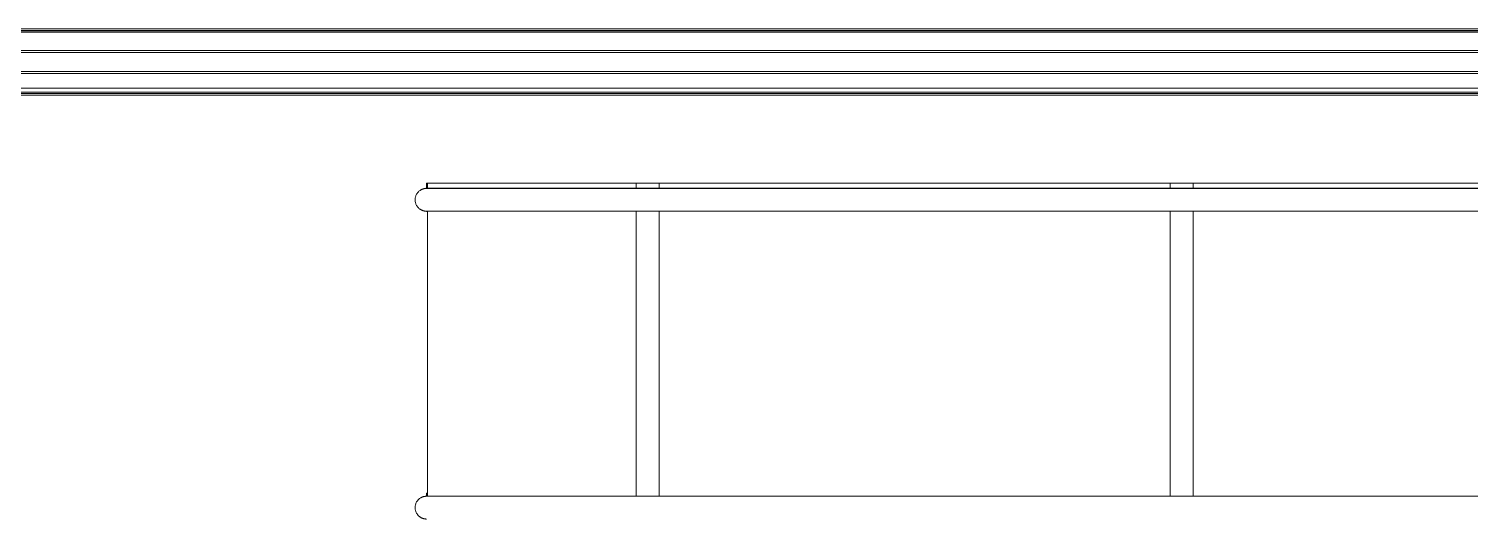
# Model space of a CAD drawing. Header units: centimetres. Extents: x -1906 to 5208, y -261 to 2955.
# Drawn here: x -752.2 to -499.1, y 640.8 to 726.6 of the extents above; entities that cross this region are included whole.
import ezdxf

# ---------------------------------------------------------------- set-up
doc = ezdxf.new("R2010")
doc.units = ezdxf.units.CM
doc.linetypes.add('_Overhead', pattern=[0.47625, 0.3175, -0.15875])
for name, color, linetype, lineweight in [('A-GENM', 7, 'Continuous', 18), ('P-PIPE', 7, 'Continuous', 18), ('S-BEAM', 7, 'Continuous', 18)]:
    doc.layers.add(name, color=color, linetype=linetype, lineweight=lineweight)

# ---------------------------------------------------------------- blocks, each defined once
blk = doc.blocks.new('Costanera Perfil Z - Parametrizado - h_22cm-V7-N01 - Planta trazado tuberias refrig exist_ - detalle 1')
at = {"layer": 'S-BEAM', "color": 254, "true_color": 0xcccccc}
for p, q in [((-5.84, 2399.57), (-5.84, 785.67)), ((-5.54, 2399.57), (-5.54, 785.67)), ((-5.5, 785.67), (-5.5, 2399.57)), ((-5.26, 2399.57), (-5.26, 785.67)), ((1.67, 2399.57), (1.67, 785.67)), ((2.01, 2399.57), (2.01, 785.67)), ((-2.01, 2386.47), (-2.01, 1598.58)), ((-1.67, 2386.47), (-1.67, 1598.58)), ((5.26, 2386.47), (5.26, 1598.58)), ((5.5, 2386.47), (5.5, 1598.58)), ((5.54, 2386.47), (5.54, 1598.58)), ((5.84, 2386.47), (5.84, 1598.58))]:
    blk.add_line(p, q, dxfattribs=at)
blk = doc.blocks.new('PQ_RVR_EST-01_ZZ_ZZ_MO_T_A_rvt-1-N01 - Planta trazado tuberias refrig exist_ - detalle 1')
at = {"layer": 'S-BEAM', "color": 254, "linetype": '_Overhead', "lineweight": 18, "true_color": 0xd4d4d4, "rotation": 269.9999999999998}
blk.add_blockref('Costanera Perfil Z - Parametrizado - h_22cm-V7-N01 - Planta trazado tuberias refrig exist_ - detalle 1', (-2533.25, 720.72), dxfattribs=at)
blk = doc.blocks.new('RVR-GM-Modulo escalera 01 - RVR-GM-Modulo escalera 01-1647736-N01 - Planta trazado tuberias refrig exist_ - detalle 1')
at = {"layer": 'A-GENM', "color": 254, "true_color": 0xd4d4d4}
for p, q in [((17.7, -151.32), (17.7, -377.3)), ((21.7, -377.3), (21.7, -151.32)), ((71.75, -151.32), (71.75, -377.3)), ((16.77, -242.67), (16.77, -151.92)), ((17.65, -156.76), (17.65, -377.4)), ((71.71, -156.76), (71.71, -377.4)), ((16.77, -242.67), (17.65, -242.67)), ((16.77, -246.73), (16.77, -242.67)), ((21.7, -242.67), (71.71, -242.67)), ((16.77, -336.45), (16.77, -246.73)), ((17.65, -246.73), (16.77, -246.73)), ((71.71, -246.73), (21.7, -246.73)), ((16.77, -336.45), (17.65, -336.45)), ((16.77, -340.51), (16.77, -336.45)), ((21.7, -336.45), (71.71, -336.45)), ((16.77, -377.1), (16.77, -340.51)), ((17.66, -340.51), (16.77, -340.51)), ((71.72, -340.51), (21.69, -340.51)), ((16.77, -377.1), (17.65, -377.1)), ((16.77, -377.3), (16.77, -377.1)), ((21.7, -377.1), (71.71, -377.1)), ((21.77, -377.3), (21.77, -377.1)), ((71.24, -377.1), (71.24, -377.3)), ((16.77, -377.3), (17.65, -377.3)), ((17.65, -377.4), (17.7, -377.4)), ((21.7, -377.3), (21.77, -377.3)), ((71.24, -377.3), (71.71, -377.3)), ((71.71, -377.4), (71.76, -377.4))]:
    blk.add_line(p, q, dxfattribs=at)
for points, knots in [([(19.7, -379.3), (19.52, -379.3), (19.26, -379.27), (18.93, -379.16), (18.7, -379.04), (18.51, -378.92), (18.38, -378.81), (18.25, -378.69), (18.11, -378.52), (17.99, -378.34), (17.9, -378.19), (17.85, -378.07), (17.8, -377.95), (17.77, -377.82), (17.74, -377.69), (17.71, -377.56), (17.7, -377.43), (17.7, -377.35), (17.7, -377.3)], [0, 0, 0, 0, 0.0833333, 0.125, 0.1666667, 0.2083333, 0.2291667, 0.25, 0.2916667, 0.3333333, 0.3541667, 0.375, 0.3958333, 0.4166667, 0.4375, 0.4583333, 0.4791667, 0.5, 0.5, 0.5, 0.5]), ([(21.7, -377.3), (21.7, -377.35), (21.7, -377.43), (21.68, -377.56), (21.66, -377.69), (21.63, -377.82), (21.59, -377.95), (21.55, -378.07), (21.49, -378.19), (21.43, -378.3), (21.36, -378.41), (21.26, -378.56), (21.15, -378.69), (21.02, -378.81), (20.88, -378.92), (20.7, -379.04), (20.47, -379.16), (20.13, -379.27), (19.87, -379.3), (19.7, -379.3)], [0.5, 0.5, 0.5, 0.5, 0.5208333, 0.5416667, 0.5625, 0.5833333, 0.6041667, 0.625, 0.6458333, 0.6666667, 0.6875, 0.7083333, 0.75, 0.7708333, 0.7916667, 0.8333333, 0.875, 0.9166667, 1, 1, 1, 1]), ([(73.75, -379.3), (73.58, -379.3), (73.32, -379.27), (72.98, -379.16), (72.75, -379.04), (72.57, -378.92), (72.43, -378.81), (72.3, -378.69), (72.16, -378.52), (72.04, -378.34), (71.96, -378.19), (71.9, -378.07), (71.86, -377.95), (71.82, -377.82), (71.79, -377.69), (71.77, -377.56), (71.75, -377.43), (71.75, -377.35), (71.75, -377.3)], [0, 0, 0, 0, 0.0833333, 0.125, 0.1666667, 0.2083333, 0.2291667, 0.25, 0.2916667, 0.3333333, 0.3541667, 0.375, 0.3958333, 0.4166667, 0.4375, 0.4583333, 0.4791667, 0.5, 0.5, 0.5, 0.5]), ([(75.75, -377.3), (75.75, -377.35), (75.75, -377.43), (75.74, -377.56), (75.71, -377.69), (75.69, -377.82), (75.65, -377.95), (75.6, -378.07), (75.55, -378.19), (75.49, -378.3), (75.42, -378.41), (75.31, -378.56), (75.2, -378.69), (75.07, -378.81), (74.94, -378.92), (74.75, -379.04), (74.52, -379.16), (74.19, -379.27), (73.93, -379.3), (73.75, -379.3)], [0.5, 0.5, 0.5, 0.5, 0.5208333, 0.5416667, 0.5625, 0.5833333, 0.6041667, 0.625, 0.6458333, 0.6666667, 0.6875, 0.7083333, 0.75, 0.7708333, 0.7916667, 0.8333333, 0.875, 0.9166667, 1, 1, 1, 1])]:
    blk.add_open_spline(points, degree=3, knots=knots, dxfattribs=at)
blk = doc.blocks.new('PQ_RVR_ARQ-01_ZZ_ZZ_MO_T_A_rvt-1-N01 - Planta trazado tuberias refrig exist_ - detalle 1')
at = {"layer": 'A-GENM', "color": 254, "lineweight": 18, "true_color": 0xd4d4d4, "rotation": 269.9999999999997}
blk.add_blockref('RVR-GM-Modulo escalera 01 - RVR-GM-Modulo escalera 01-1647736-N01 - Planta trazado tuberias refrig exist_ - detalle 1', (-305.06, 716.23), dxfattribs=at)

msp = doc.modelspace()

# ---------------------------------------------------------------- linework, layer by layer
at = {"layer": 'P-PIPE', "color": 6, "true_color": 0xff00ff}
msp.add_line((-754.7, 716.14), (-256.09, 716.14), dxfattribs=at)

# ---------------------------------------------------------------- block references
at = {"lineweight": 5}
for name in ['PQ_RVR_ARQ-01_ZZ_ZZ_MO_T_A_rvt-1-N01 - Planta trazado tuberias refrig exist_ - detalle 1', 'PQ_RVR_EST-01_ZZ_ZZ_MO_T_A_rvt-1-N01 - Planta trazado tuberias refrig exist_ - detalle 1']:
    msp.add_blockref(name, (0, 0), dxfattribs=at)

doc.saveas('drawing.dxf')
